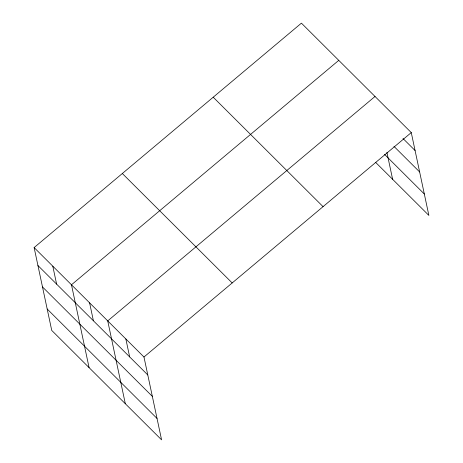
<?xml version="1.0" encoding="UTF-8"?>
<svg xmlns="http://www.w3.org/2000/svg" width="463" height="463" viewBox="0 0 463 463"><rect width="100%" height="100%" fill="white"/><g stroke="black" fill="none" stroke-linecap="round" stroke-linejoin="round"><path stroke-width="0.69" d="M34.123 247.578L143.976 357.014L161.581 439.85L51.734 330.414L34.123 247.578L301.419 23.15L411.266 132.586L428.877 215.422L375.505 162.253M338.766 60.358L71.476 284.786L89.081 367.622M375.018 96.472L107.723 320.9L125.328 403.736M143.976 357.014L411.266 132.586M403.001 138.495L415.085 150.533M393.955 146.366L419.634 171.947M384.55 154.382L424.322 194.009M213.211 97.213L323.058 206.648M122.33 173.515L232.183 282.951M37.937 265.525L147.79 374.961M42.492 286.938L152.339 396.374M47.18 309L157.026 418.436M386.9 152.379L392.624 179.308M125.849 338.957L129.663 356.904M89.596 302.843L93.41 320.79M52.799 266.184L56.613 284.126"/></g></svg>
